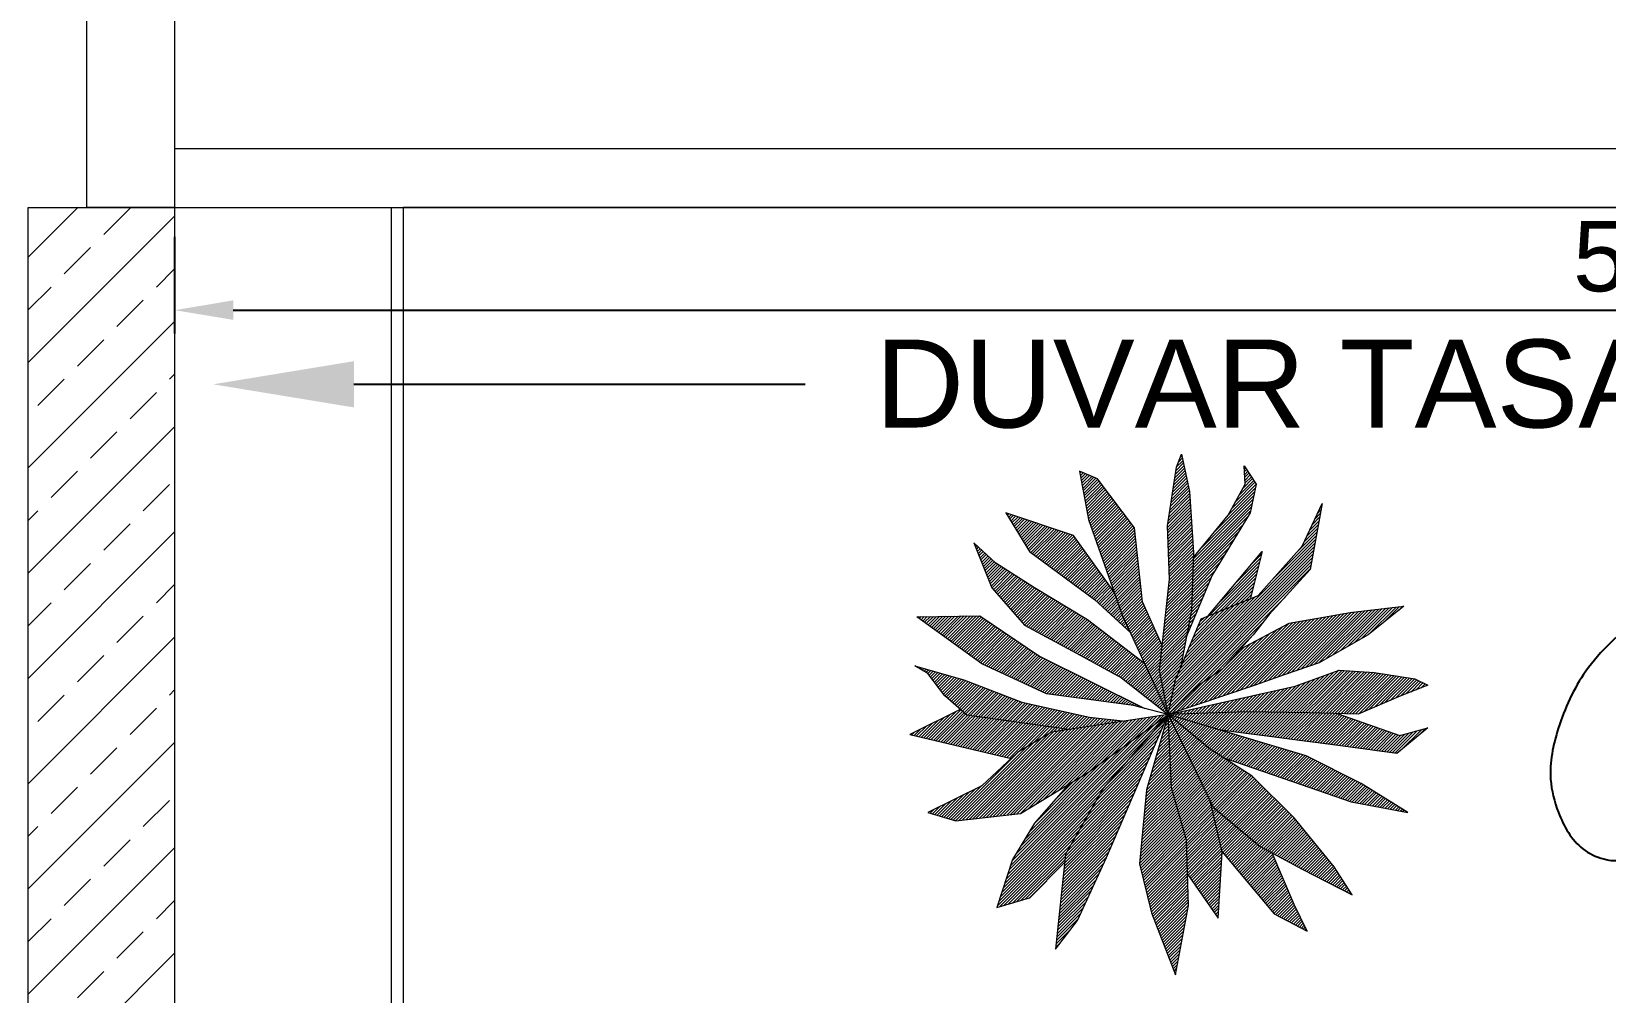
# Model space of a CAD drawing. Header units: millimetres. Extents: x 7998 to 72132, y -12523 to 5591.
# Drawn here: x 64704.6 to 64973.1, y -7473.8 to -7309.9 of the extents above; entities that cross this region are included whole.
import ezdxf
from ezdxf import colors
from ezdxf.entities.mleader import LeaderData, LeaderLine
from ezdxf.math import Vec2, Vec3

# ---------------------------------------------------------------- set-up
doc = ezdxf.new("R2010")
doc.units = ezdxf.units.MM
doc.layers.add('Edges', color=7, linetype='Continuous')
doc.layers.add('vfolha2', color=110, linetype='Continuous')
doc.layers.add('Xray_Column Scan', color=7, linetype='Continuous', lineweight=13, true_color=0x525252)
for name, color, linetype, lineweight in [('Xray_Concrete Arme Column', 8, 'Continuous', 35), ('Xray_Furniture Temporary', 23, 'Continuous', 15), ('Xray_Partition Wall', 254, 'Continuous', 25), ('Xray_Slab', 165, 'Continuous', 15), ('Xray_Text', 253, 'Continuous', 20)]:
    doc.layers.add(name, color=color, linetype=linetype, lineweight=lineweight)
doc.styles.get("Standard").update_dxf_attribs({"font": 'arial.ttf'})
doc.dimstyles.new('IC OLCU', dxfattribs={"dimtxt": 12, "dimasz": 10, "dimexe": 4, "dimexo": 5, "dimgap": 3, "dimtad": 1, "dimdec": 0, "dimtxsty": 'Standard', "dimcen": 5, "dimdle": 10, "dimclrd": 154, "dimclre": 154, "dimclrt": 151, "dimadec": 0, "dimazin": 0, "dimtfac": 1, "dimtdec": 0, "dimtmove": 0, "dimatfit": 3, "dimfxl": 1, "dimarcsym": 0})
pattern_1 = [(45, (-77721.82284, -4451.91763), (-0.25762868125, 0.25762868125), [])]

# ---------------------------------------------------------------- blocks, each defined once
blk = doc.blocks.new('modern curved sofa pl')
at = {"layer": 'Edges'}
blk.add_spline([(466.69, 401.01), (466.24, 399.93), (463.01, 397.34), (458.19, 396.25), (449.27, 399.06), (443.56, 403.54), (438.07, 412.98), (435.04, 426.21), (436.74, 442.26), (444.35, 466.83), (454.98, 487.56), (472.75, 511.65), (492.25, 531.11), (518.98, 550.4), (543.19, 565.48), (567.06, 575.17), (587.29, 581.48), (604.42, 584.42), (617.62, 586.34), (619.62, 586.27), (621.55, 585.45), (623.18, 583.31), (624.19, 581.03), (623.72, 578.01), (621.08, 570.94), (616.03, 564.85), (602.49, 558.12), (582.43, 553.27), (555.73, 544.62), (525.1, 527.26), (505.96, 511.56), (490.52, 495.91), (475.29, 475.4), (464.17, 452.23), (459.99, 436.92), (459.57, 432.46), (460, 426.69), (460.78, 422.89), (462.8, 417.23), (464.75, 412.63), (466, 408.55), (466.76, 403.88), (466.79, 402.33), (466.69, 401.01)], degree=3, dxfattribs=at)
blk = doc.blocks.new('*D2711')
at = {"color": 154, "lineweight": -2, "transparency": 16777216}
for p, q in [((64729.02, -7344.91), (64729.02, -7361.44)), ((65234.02, -7344.91), (65234.02, -7361.44)), ((64739.02, -7357.44), (65224.02, -7357.44))]:
    blk.add_line(p, q, dxfattribs=at)
at = {"color": 154, "transparency": 16777216}
for points in [[(64739.02, -7355.77), (64739.02, -7359.1), (64729.02, -7357.44)], [(65224.02, -7355.77), (65224.02, -7359.1), (65234.02, -7357.44)]]:
    blk.add_solid(points, dxfattribs=at)
at = {"layer": 'Defpoints', "color": 0, "transparency": 16777216}
for p in [(64729.02, -7339.91), (65234.02, -7339.91), (65234.02, -7357.44)]:
    blk.add_point(p, dxfattribs=at)
at = {"color": 151, "lineweight": 0, "transparency": 16777216, "insert": (64981.52, -7348.31), "char_height": 12, "attachment_point": 5}
blk.add_mtext('505', dxfattribs=at)

msp = doc.modelspace()

# ---------------------------------------------------------------- hatches: boundary and pattern name
at = {"layer": 'vfolha2', "linetype": 'ByBlock', "lineweight": 0}
h = msp.add_hatch(dxfattribs=at)
h.set_pattern_fill('ANSI31', color=9, scale=2.914736, style=0)
h.set_pattern_definition(pattern_1)
h.paths.add_polyline_path([(64898.69, -7403.35), (64896.99, -7418.86), (64898.51, -7426.43), (64899.72, -7420.5), (64900.58, -7418.46), (64902.44, -7408.65), (64902.78, -7398.79), (64902.1, -7388.39), (64900.74, -7382.01), (64899.88, -7384.2), (64898.35, -7394.23)])
h.paths.add_polyline_path([(64914.53, -7398.61), (64905.27, -7409.64), (64912.53, -7406.64)])
h.paths.add_polyline_path([(64919.13, -7410.84), (64910.79, -7415.28), (64907.72, -7418.68), (64903.46, -7421.6), (64898.51, -7426.43), (64913.33, -7421.42), (64918.45, -7419.59), (64924.23, -7417.58), (64932.58, -7412.84), (64938.71, -7407.92), (64929.51, -7409.01)])
h.paths.add_polyline_path([(64929.68, -7441.3), (64939.39, -7443.12), (64931.38, -7438.2), (64922.02, -7433.45), (64898.51, -7426.43), (64905.67, -7432.36), (64907.96, -7433.82), (64921.17, -7438.38)])
h.paths.add_polyline_path([(64880.99, -7450.24), (64879.28, -7466.47), (64883.03, -7461.55), (64887.97, -7450.79), (64898.51, -7426.43), (64887.46, -7438.93)])
h.paths.add_polyline_path([(64866.68, -7438.56), (64857.49, -7443.12), (64862.26, -7444.58), (64873.32, -7443.3), (64884.73, -7436.38), (64898.51, -7426.43), (64888.31, -7427.98), (64878.6, -7429.44), (64872.81, -7432.91)])
h.paths.add_polyline_path([(64866.34, -7409.56), (64855.62, -7409.74), (64866.68, -7417.76), (64877.75, -7422.87), (64892.56, -7424.88), (64894.51, -7425.39), (64876.56, -7416.49)])
h = msp.add_hatch(dxfattribs=at)
h.set_pattern_fill('ANSI31', color=9, scale=2.914736, style=0)
h.set_pattern_definition(pattern_1)
h.paths.add_polyline_path([(64892.73, -7394.6), (64886.43, -7386.21), (64883.37, -7384.93), (64884.9, -7393.14), (64890.69, -7409.56), (64898.51, -7426.43), (64896.99, -7418.86), (64897.45, -7414.67), (64894.1, -7407.18)])
h.paths.add_polyline_path([(64902.75, -7399.69), (64902.44, -7408.65), (64901.58, -7413.17), (64906.01, -7402.63), (64912.49, -7392.04), (64913.51, -7387.12), (64911.46, -7384.02), (64911.63, -7387.12), (64908.74, -7392.41)])
h.paths.add_polyline_path([(64904.14, -7410.1), (64899.72, -7420.5), (64898.51, -7426.43), (64903.46, -7421.6), (64907.72, -7418.68), (64912.99, -7412.84), (64915.72, -7409.37), (64922.7, -7401.71), (64924.74, -7390.4), (64921.34, -7397.7), (64913.85, -7406.09)])
h.paths.add_polyline_path([(64930.87, -7426.34), (64938.19, -7423.24), (64942.79, -7421.42), (64940.58, -7420.32), (64933.6, -7419.23), (64927.64, -7418.86), (64920.15, -7421.6), (64898.51, -7426.43), (64911.97, -7425.98), (64922.53, -7426.16)])
h.paths.add_polyline_path([(64927.3, -7426.26), (64922.53, -7426.16), (64911.97, -7425.98), (64898.51, -7426.43), (64907.45, -7429.1), (64928.32, -7431.81), (64937.51, -7433.09), (64942.79, -7428.71), (64938.02, -7429.99)])
h.paths.add_polyline_path([(64912.83, -7436.92), (64905.67, -7432.36), (64898.51, -7426.43), (64906.18, -7442.21), (64914.19, -7448.96), (64921.34, -7452.79), (64929.85, -7457.17), (64926.79, -7452.43), (64919.98, -7444.04)])
h.paths.add_polyline_path([(64893.58, -7451.88), (64895.63, -7460.27), (64899.72, -7470.85), (64901.93, -7458.99), (64901.59, -7447.87), (64899.03, -7438.93), (64898.51, -7426.43), (64894.78, -7439.29)])
h.paths.add_polyline_path([(64882.86, -7415.94), (64890.52, -7420.14), (64898.51, -7426.43), (64894.51, -7417.8), (64884.73, -7410.29), (64875.71, -7404.81), (64869.07, -7400.62), (64865.32, -7397.15), (64868.39, -7404.81), (64874, -7411.2)])
h = msp.add_hatch(dxfattribs=at)
h.set_pattern_fill('ANSI31', color=9, scale=2.914736, style=0)
h.set_pattern_definition(pattern_1)
h.paths.add_polyline_path([(64885.92, -7406.82), (64891.99, -7412.37), (64890.69, -7409.56), (64889.28, -7405.56), (64882.35, -7395.88), (64870.77, -7392.04), (64874.86, -7398.61)])
h.paths.add_polyline_path([(64901.59, -7447.87), (64901.76, -7453.65), (64907.03, -7461.18), (64907.72, -7449.87), (64905.66, -7441.15), (64898.51, -7426.43), (64899.03, -7438.93)])
h = msp.add_hatch(dxfattribs=at)
h.set_pattern_fill('ANSI31', color=9, scale=2.914736, style=0)
h.set_pattern_definition(pattern_1)
h.paths.add_polyline_path([(64863.62, -7420.5), (64855.28, -7418.13), (64857.49, -7419.41), (64860.38, -7423.24), (64864.13, -7426.52), (64881.55, -7429), (64888.31, -7427.98), (64891.06, -7427.56), (64885.07, -7426.89), (64873.5, -7424.33)])
h.paths.add_polyline_path([(64864.13, -7426.52), (64863, -7425.54), (64854.43, -7429.81), (64871.71, -7433.92), (64872.81, -7432.91), (64878.6, -7429.44), (64881.55, -7429)])
h.paths.add_polyline_path([(64880.83, -7451.69), (64880.99, -7450.24), (64887.46, -7438.93), (64898.51, -7426.43), (64884.73, -7436.38), (64881.4, -7438.4), (64875.71, -7444.95), (64871.96, -7451.15), (64869.24, -7459.36), (64874.86, -7457.72)])
h = msp.add_hatch(dxfattribs=at)
h.set_pattern_fill('ANSI31', color=9, scale=2.914736, style=0)
h.set_pattern_definition(pattern_1)
h.paths.add_polyline_path([(64916.57, -7460.45), (64922.19, -7463.37), (64919.98, -7458.81), (64916.23, -7450.06), (64914.19, -7448.96), (64906.18, -7442.21), (64905.66, -7441.15), (64907.72, -7449.87)])
at = {"layer": 'Xray_Column Scan', "linetype": 'Continuous', "lineweight": 0}
h = msp.add_hatch(dxfattribs=at)
h.set_pattern_fill('ANSI33', color=256, scale=2)
h.set_pattern_definition([(45, (56762.645, -11105.014), (-8.980256, 8.980256), []), (45, (56771.625, -11105.014), (-8.980256, 8.980256), [6.35, -3.175])])
h.paths.add_polyline_path([(64729.02, -7339.85), (64704.04, -7339.91), (64704.04, -7349.91), (64704.04, -7625.55), (64436.02, -7625.55), (64436.02, -7339.9), (64411.02, -7339.9), (64411.02, -7349.91), (64411.02, -7625.55), (64143.02, -7625.55), (64143.02, -7339.9), (64118.02, -7339.9), (64118.02, -7650.9), (64143.02, -7650.9), (64729.02, -7650.9)])

# ---------------------------------------------------------------- linework, layer by layer
at = {"layer": 'vfolha2', "color": 9, "linetype": 'ByBlock', "lineweight": 0}
for p, q in [((64899.88, -7384.2), (64900.74, -7382.01)), ((64900.74, -7382.01), (64902.1, -7388.39)), ((64883.37, -7384.93), (64884.9, -7393.14)), ((64886.43, -7386.21), (64883.37, -7384.93)), ((64898.35, -7394.23), (64899.88, -7384.2)), ((64911.63, -7387.12), (64911.46, -7384.02)), ((64911.46, -7384.02), (64913.51, -7387.12)), ((64892.73, -7394.6), (64886.43, -7386.21)), ((64902.1, -7388.39), (64902.78, -7398.79)), ((64908.74, -7392.41), (64911.63, -7387.12)), ((64913.51, -7387.12), (64912.49, -7392.04)), ((64921.34, -7397.7), (64924.74, -7390.4)), ((64924.74, -7390.4), (64922.7, -7401.71)), ((64870.77, -7392.04), (64874.86, -7398.61)), ((64882.35, -7395.88), (64870.77, -7392.04)), ((64884.9, -7393.14), (64890.69, -7409.56)), ((64902.75, -7399.69), (64908.74, -7392.41)), ((64912.49, -7392.04), (64906.01, -7402.63)), ((64889.28, -7405.56), (64882.35, -7395.88)), ((64894.1, -7407.18), (64892.73, -7394.6)), ((64898.69, -7403.35), (64898.35, -7394.23)), ((64865.32, -7397.15), (64868.39, -7404.81)), ((64869.07, -7400.62), (64865.32, -7397.15)), ((64874.86, -7398.61), (64885.92, -7406.82)), ((64902.78, -7398.79), (64902.44, -7408.65)), ((64905.33, -7409.56), (64914.53, -7398.61)), ((64914.53, -7398.61), (64912.49, -7406.82)), ((64913.85, -7406.09), (64921.34, -7397.7)), ((64875.71, -7404.81), (64869.07, -7400.62)), ((64922.7, -7401.71), (64915.72, -7409.37)), ((64868.39, -7404.81), (64874, -7411.2)), ((64884.73, -7410.29), (64875.71, -7404.81)), ((64896.99, -7418.86), (64898.69, -7403.35)), ((64906.01, -7402.63), (64901.52, -7413.32)), ((64885.92, -7406.82), (64892.18, -7412.54)), ((64897.45, -7414.67), (64894.1, -7407.18)), ((64904.14, -7410.1), (64913.85, -7406.09)), ((64855.62, -7409.74), (64866.34, -7409.56)), ((64866.68, -7417.76), (64855.62, -7409.74)), ((64866.34, -7409.56), (64876.56, -7416.49)), ((64890.69, -7409.56), (64898.51, -7426.43)), ((64899.72, -7420.5), (64904.14, -7410.1)), ((64902.44, -7408.65), (64900.58, -7418.46)), ((64915.72, -7409.37), (64912.99, -7412.84)), ((64919.13, -7410.84), (64929.51, -7409.01)), ((64929.51, -7409.01), (64938.71, -7407.92)), ((64938.71, -7407.92), (64932.58, -7412.84)), ((64874, -7411.2), (64882.86, -7415.94)), ((64894.51, -7417.8), (64884.73, -7410.29)), ((64912.99, -7412.84), (64907.72, -7418.68)), ((64910.79, -7415.28), (64919.13, -7410.84)), ((64932.58, -7412.84), (64924.23, -7417.58)), ((64857.49, -7419.41), (64855.28, -7418.13)), ((64855.28, -7418.13), (64863.62, -7420.5)), ((64877.75, -7422.87), (64866.68, -7417.76)), ((64876.56, -7416.49), (64894.51, -7425.39)), ((64882.86, -7415.94), (64890.52, -7420.14)), ((64924.23, -7417.58), (64918.45, -7419.59)), ((64860.38, -7423.24), (64857.49, -7419.41)), ((64863.62, -7420.5), (64873.5, -7424.33)), ((64890.52, -7420.14), (64898.51, -7426.43)), ((64898.51, -7426.43), (64896.99, -7418.86)), ((64898.51, -7426.43), (64899.72, -7420.5)), ((64907.72, -7418.68), (64903.46, -7421.6)), ((64918.45, -7419.59), (64913.33, -7421.42)), ((64920.15, -7421.6), (64927.64, -7418.86)), ((64927.64, -7418.86), (64933.6, -7419.23)), ((64933.6, -7419.23), (64940.58, -7420.32)), ((64940.58, -7420.32), (64942.79, -7421.42)), ((64864.13, -7426.52), (64860.38, -7423.24)), ((64892.56, -7424.88), (64877.75, -7422.87)), ((64913.33, -7421.42), (64898.51, -7426.43)), ((64898.51, -7426.43), (64920.15, -7421.6)), ((64903.46, -7421.6), (64898.51, -7426.43)), ((64938.19, -7423.24), (64930.87, -7426.34)), ((64942.79, -7421.42), (64938.19, -7423.24)), ((64863, -7425.54), (64854.43, -7429.81)), ((64873.5, -7424.33), (64885.07, -7426.89)), ((64898.51, -7426.43), (64892.56, -7424.88)), ((64911.97, -7425.98), (64898.51, -7426.43)), ((64922.53, -7426.16), (64911.97, -7425.98)), ((64930.87, -7426.34), (64922.53, -7426.16)), ((64927.3, -7426.26), (64938.02, -7429.99)), ((64881.55, -7429), (64864.13, -7426.52)), ((64888.31, -7427.98), (64878.6, -7429.44)), ((64884.73, -7436.38), (64898.51, -7426.43)), ((64885.07, -7426.89), (64891.24, -7427.58)), ((64898.51, -7426.43), (64887.46, -7438.93)), ((64887.97, -7450.79), (64898.51, -7426.43)), ((64898.51, -7426.43), (64888.31, -7427.98)), ((64898.51, -7426.43), (64894.78, -7439.29)), ((64905.67, -7432.36), (64898.51, -7426.43)), ((64922.02, -7433.45), (64898.51, -7426.43)), ((64899.03, -7438.93), (64898.51, -7426.43)), ((64898.51, -7426.43), (64906.18, -7442.21)), ((64942.79, -7428.71), (64937.51, -7433.09)), ((64938.02, -7429.99), (64942.79, -7428.71)), ((64854.43, -7429.81), (64871.71, -7433.92)), ((64878.6, -7429.44), (64872.81, -7432.91)), ((64928.32, -7431.81), (64907.45, -7429.1)), ((64872.81, -7432.91), (64866.68, -7438.56)), ((64912.83, -7436.92), (64905.67, -7432.36)), ((64907.96, -7433.82), (64921.17, -7438.38)), ((64931.38, -7438.2), (64922.02, -7433.45)), ((64937.51, -7433.09), (64928.32, -7431.81)), ((64873.32, -7443.3), (64884.73, -7436.38)), ((64919.98, -7444.04), (64912.83, -7436.92)), ((64866.68, -7438.56), (64857.49, -7443.12)), ((64881.4, -7438.4), (64875.71, -7444.95)), ((64887.46, -7438.93), (64880.99, -7450.24)), ((64894.78, -7439.29), (64893.58, -7451.88)), ((64901.59, -7447.87), (64899.03, -7438.93)), ((64921.17, -7438.38), (64929.68, -7441.3)), ((64939.39, -7443.12), (64931.38, -7438.2)), ((64907.72, -7449.87), (64905.66, -7441.15)), ((64906.18, -7442.21), (64914.19, -7448.96)), ((64929.68, -7441.3), (64939.39, -7443.12)), ((64857.49, -7443.12), (64862.26, -7444.58)), ((64862.26, -7444.58), (64873.32, -7443.3)), ((64875.71, -7444.95), (64871.96, -7451.15)), ((64926.79, -7452.43), (64919.98, -7444.04)), ((64880.99, -7450.24), (64879.28, -7466.47)), ((64901.93, -7458.99), (64901.59, -7447.87)), ((64907.03, -7461.18), (64907.72, -7449.87)), ((64907.72, -7449.87), (64916.57, -7460.45)), ((64914.19, -7448.96), (64921.34, -7452.79)), ((64919.98, -7458.81), (64916.16, -7449.89)), ((64871.96, -7451.15), (64869.24, -7459.36)), ((64874.86, -7457.72), (64880.83, -7451.69)), ((64883.03, -7461.55), (64887.97, -7450.79)), ((64893.58, -7451.88), (64895.63, -7460.27)), ((64921.34, -7452.79), (64929.85, -7457.17)), ((64929.85, -7457.17), (64926.79, -7452.43)), ((64901.76, -7453.65), (64907.03, -7461.18)), ((64869.24, -7459.36), (64874.86, -7457.72)), ((64895.63, -7460.27), (64899.72, -7470.85)), ((64899.72, -7470.85), (64901.93, -7458.99)), ((64916.57, -7460.45), (64922.19, -7463.37)), ((64922.19, -7463.37), (64919.98, -7458.81)), ((64879.28, -7466.47), (64883.03, -7461.55))]:
    msp.add_line(p, q, dxfattribs=at)
at = {"layer": 'Xray_Concrete Arme Column', "linetype": 'Continuous', "lineweight": 0}
msp.add_lwpolyline([(64118.02, -7339.9), (64143.02, -7339.9), (64143.02, -7625.55), (64411.02, -7625.55), (64411.02, -7339.9), (64436.02, -7339.9), (64436.02, -7625.55), (64704.04, -7625.55), (64704.04, -7339.91), (64729.02, -7339.91), (64729.02, -7650.9), (64118.02, -7650.9), (64118.02, -7339.9)], dxfattribs=at)
at = {"layer": 'Xray_Furniture Temporary', "linetype": 'Continuous', "lineweight": 0}
msp.add_lwpolyline([(64768.01, -7625.9), (64766.01, -7625.9), (64766.01, -7339.91), (64768.01, -7339.91)], close=True, dxfattribs=at)
at = {"layer": 'Xray_Partition Wall', "lineweight": 0}
for points in [[(64714.02, -7159.9), (64729.02, -7159.9), (64729.02, -7339.91), (64714.02, -7339.91)], [(65244.02, -7329.91), (64729.02, -7329.91), (64729.02, -7339.91), (65234.02, -7339.91), (65234.02, -7499.9), (65244.02, -7499.9)]]:
    msp.add_lwpolyline(points, close=True, dxfattribs=at)
at = {"layer": 'Xray_Slab', "linetype": 'Continuous', "lineweight": 0}
msp.add_lwpolyline([(65234.02, -7339.91), (64768.01, -7339.91), (64768.01, -7879.87), (65234.02, -7879.87)], close=True, dxfattribs=at)

# ---------------------------------------------------------------- block references
at = {"layer": 'Xray_Furniture Temporary', "lineweight": 0, "xscale": 0.8000000000000004, "yscale": 0.8000000000000004, "zscale": 0.8000000000000004, "rotation": 321.3487815642099}
msp.add_blockref('modern curved sofa pl', (64484.97, -7467.96), dxfattribs=at)

# ---------------------------------------------------------------- dimensions: what is measured, and where the dimension line sits
at = {"lineweight": 0}
dim = msp.add_linear_dim(base=(65234.02, -7357.44), p1=(64729.02, -7339.91), p2=(65234.02, -7339.91), dimstyle='IC OLCU', dxfattribs=at)
dim.commit()
dim.dimension.update_dxf_attribs({"geometry": '*D2711', "text_midpoint": (64981.52, -7348.31)})

# ---------------------------------------------------------------- leaders
at = {"layer": 'Xray_Text', "linetype": 'Continuous', "lineweight": 0}
ml = msp.add_multileader_mtext('Standard', dxfattribs=at)
ml.set_content('DUVAR TASARIMI', color=256)
ml.set_leader_properties()
ml.build(insert=Vec2(0, 0))
ml.multileader.update_dxf_attribs({"arrow_head_size": 24})
ctx = ml.context
ctx.base_point, ctx.char_height, ctx.arrow_head_size, ctx.landing_gap_size, ctx.plane_origin = Vec3(64836.55, -7370.09), 15, 24, 12, Vec3(64735.59, -7370.09)
notes = []
notes.append((ctx, [(0, (1, 1, 0), (64788.55, -7370.09), (1, 0), 48, [(0, [(64735.59, -7370.09)], 0, [])])]))
ctx.mtext.insert, ctx.mtext.flow_direction = Vec3(64848.55, -7362.46), 5
for ctx, leaders in notes:
    for number, flags, end, landing, length, lines in leaders:
        leader = LeaderData()
        leader.index, (leader.has_last_leader_line, leader.has_dogleg_vector, leader.attachment_direction) = number, flags
        leader.last_leader_point, leader.dogleg_vector, leader.dogleg_length = Vec3(end), Vec3(landing), length
        for number, points, colour, breaks in lines:
            line = LeaderLine()
            line.index, line.vertices, line.color, line.breaks = number, Vec3.list(points), colors.encode_raw_color(colour), breaks
            leader.lines.append(line)
        ctx.leaders.append(leader)

doc.saveas('drawing.dxf')
